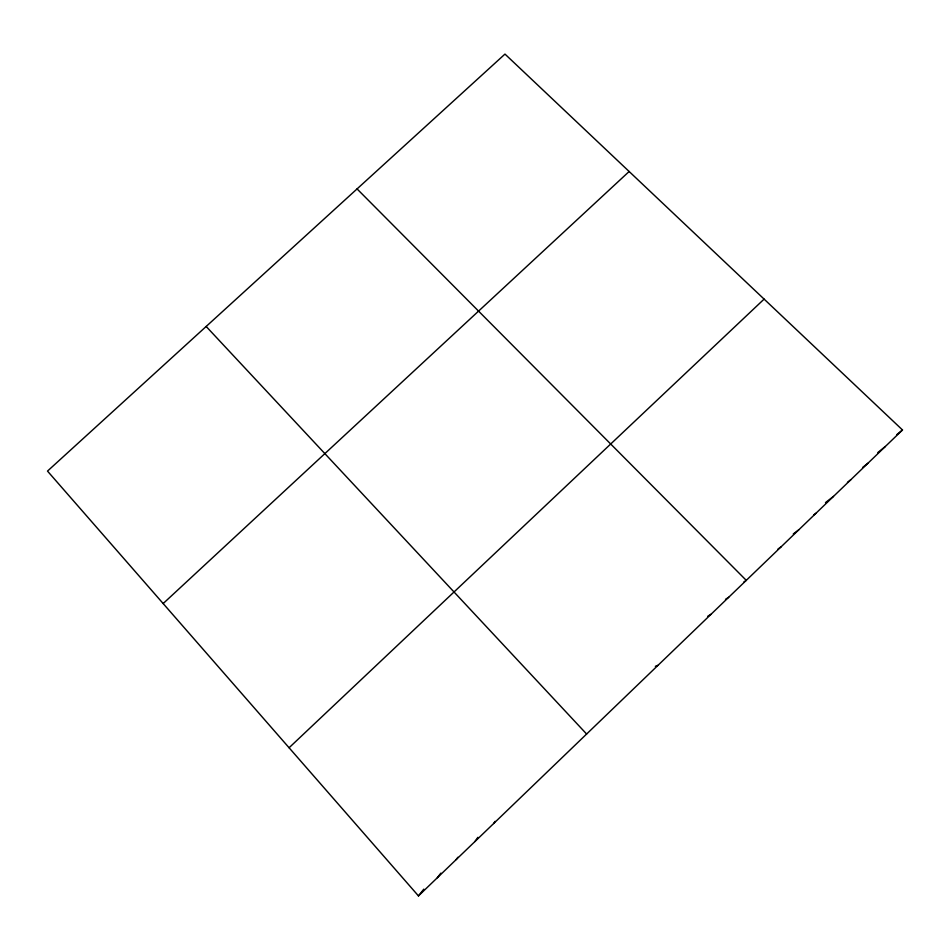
<?xml version="1.0" encoding="UTF-8"?>
<svg xmlns="http://www.w3.org/2000/svg" width="950" height="950" viewBox="0 0 950 950"><rect width="100%" height="100%" fill="white"/><g stroke="black" fill="none" stroke-linecap="round" stroke-linejoin="round"><path stroke-width="1.43" d="M493.668 823.508L495.069 821.358M474.941 841.534L477.886 837.33M456.154 859.619L457.9 857.244M437.332 877.741L440.859 873.133M418.451 895.909L902.5 429.97L504.973 54.091L47.5 471.093L418.451 895.909L423.807 889.153M289.085 747.757L764.109 299.108M163.162 603.547L629.137 171.499M896.824 434.601L902.5 429.97M877.776 452.604L885.305 446.512M862.6 467.483L868.074 463.113M847.447 482.374L850.796 479.738M825.479 502.609L833.482 496.411M813.77 514.9L816.121 513.119M793.274 533.936L798.724 529.862M777.931 549.088L781.28 546.654M743.886 581.97L746.273 580.355L357.058 188.919M725.491 599.331L728.697 597.265M707.786 616.217L711.099 614.211M655.346 666.294L658.006 665.309M206.174 326.468L586.625 734.029"/></g></svg>
